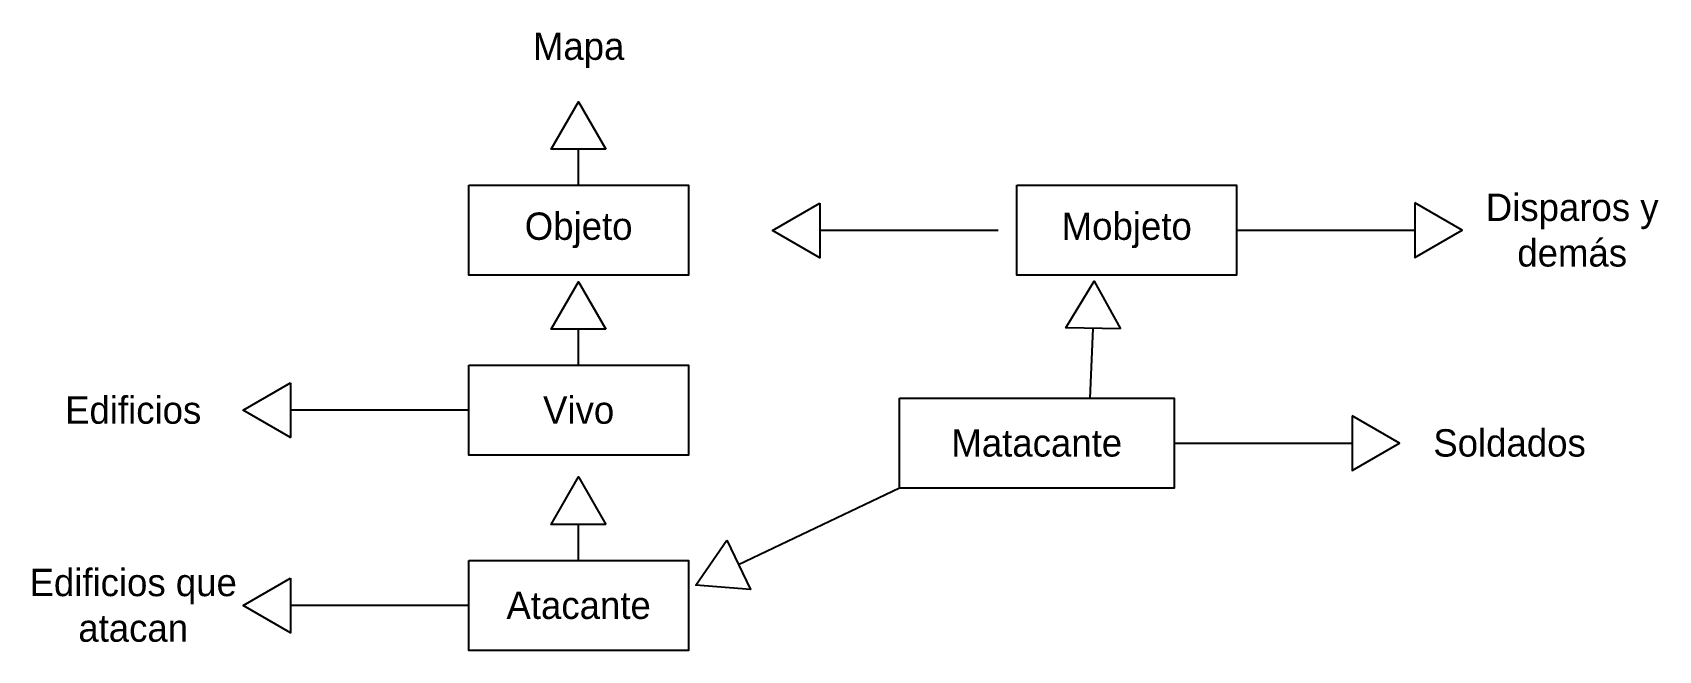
# Model space of a CAD drawing. Header units: inches. Extents: x 4.1 to 63.5, y 2.9 to 25.5.
import ezdxf

# ---------------------------------------------------------------- set-up
doc = ezdxf.new("R2010")
doc.units = ezdxf.units.IN
doc.header["$MEASUREMENT"] = 0

msp = doc.modelspace()

# ---------------------------------------------------------------- linework, layer by layer
for p, q in [((24.025, 19.903), (24.025, 21.252)), ((39.364, 18.278), (32.846, 18.278)), ((48.084, 18.284), (54.602, 18.284)), ((24.025, 13.321), (24.025, 14.67)), ((42.733, 12.148), (42.841, 14.694)), ((20.007, 11.702), (13.488, 11.702)), ((45.794, 10.502), (52.312, 10.502)), ((35.758, 8.856), (29.875, 6.05)), ((24.025, 6.183), (24.025, 7.531)), ((20.007, 4.564), (13.488, 4.564))]:
    msp.add_line(p, q)
for points in [[(25.025, 21.252), (23.025, 21.252), (24.025, 22.984)], [(20.007, 19.93), (28.043, 19.93), (28.043, 16.638), (20.007, 16.638)], [(40.048, 19.93), (48.084, 19.93), (48.084, 16.638), (40.048, 16.638)], [(32.846, 19.278), (32.846, 17.278), (31.114, 18.278)], [(54.602, 19.284), (54.602, 17.284), (56.334, 18.284)], [(25.025, 14.67), (23.025, 14.67), (24.025, 16.402)], [(43.841, 14.676), (41.842, 14.712), (42.872, 16.426)], [(20.007, 13.348), (28.043, 13.348), (28.043, 10.056), (20.007, 10.056)], [(13.488, 12.702), (13.488, 10.702), (11.756, 11.702)], [(35.758, 12.148), (45.794, 12.148), (45.794, 8.856), (35.758, 8.856)], [(52.312, 11.502), (52.312, 9.502), (54.044, 10.502)], [(25.025, 7.531), (23.025, 7.531), (24.025, 9.263)], [(29.444, 6.953), (30.305, 5.148), (28.311, 5.305)], [(20.007, 6.21), (28.043, 6.21), (28.043, 2.918), (20.007, 2.918)], [(13.488, 5.564), (13.488, 3.564), (11.756, 4.564)]]:
    msp.add_lwpolyline(points, close=True)

# ---------------------------------------------------------------- texts
at = {"char_height": 1, "attachment_point": 5}
for s, insert in [('Mapa', (24.025, 24.866)), ('Disparos y demás', (60.353, 18.284)), ('Objeto', (24.025, 18.284)), ('Mobjeto', (44.066, 18.284)), ('Edificios', (7.738, 11.702)), ('Vivo', (24.025, 11.702)), ('Matacante', (40.776, 10.502)), ('Soldados', (58.063, 10.502)), ('Edificios que atacan', (7.738, 4.564)), ('Atacante', (24.025, 4.564))]:
    msp.add_mtext_dynamic_manual_height_columns(s, width=8.03639, gutter_width=1, heights=[0], dxfattribs=dict(at, insert=insert))

doc.saveas('drawing.dxf')
